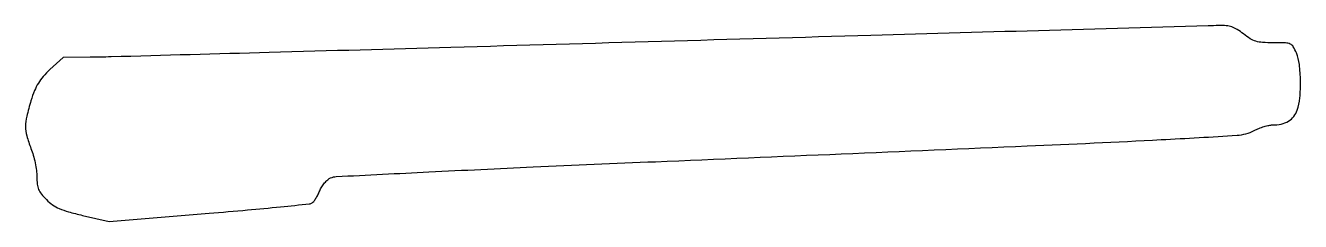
# Model space of a CAD drawing. Extents: x 0 to 435, y 0 to 67.
import ezdxf

# ---------------------------------------------------------------- set-up
doc = ezdxf.new("R2010")
doc.units = 0

msp = doc.modelspace()

# ---------------------------------------------------------------- linework, layer by layer
msp.add_lwpolyline([(217, 61.439501, -0.000099), (145.231121, 59.401932, -0.000154), (83.266874, 57.674056, -0.000044), (29.342519, 56.191712, -0.005012), (22.227657, 56.068114), (12.955314, 56), (8.478835, 51.873726, 0.026068), (6.165011, 49.506355, 0.043407), (4.51192, 47.263109, 0.041221), (3.216196, 44.686333, 0.020992), (2.001178, 41.268391, 0.015973), (0.539636, 35.938348, 0.058972), (0.129798, 32.477725, 0.067981), (0.5671, 29.274494, 0.026014), (2, 25, -0.025348), (2.766219, 22.724344, -0.017368), (3.4125, 20.076084, -0.017544), (3.857806, 17.474811, -0.033628), (4, 15.36298, 0.028224), (4.142965, 12.832285, 0.07051), (4.606533, 11.044066, 0.070148), (5.550377, 9.44969, 0.027714), (7.253704, 7.546296, 0.044466), (9.345767, 5.796567, 0.049745), (11.640226, 4.518423, 0.035092), (14.740482, 3.426341, 0.010558), (19.591108, 2.201123), (28.674807, 0.109654), (62.712359, 2.918529, 0.001666), (75.842175, 4.0461, 0.002637), (87.086313, 5.109296, 0.000614), (96.926198, 6.104299, 0.113375), (97.890107, 6.432082, 0.094308), (98.420885, 6.918323, 0.021095), (99.116281, 7.937144, 0.02117), (99.830901, 9.20162, 0.019074), (100.46319, 10.566145, -0.041365), (101.181269, 11.950636, -0.035483), (102.151368, 13.275346, -0.037041), (103.212841, 14.354652, -0.079679), (104.198039, 14.973227, -0.088029), (106.113594, 15.413732, -0.000172), (137.695674, 16.996813, -0.001226), (173.238134, 18.678836, -0.000759), (215, 20.489091, 0.00017), (341.69157, 25.831221, 0.002361), (387.393222, 27.990113, 0.002958), (413.331814, 29.492161, 0.102351), (419.200015, 31.10204, -0.023442), (420.805937, 31.828601, -0.020179), (422.554437, 32.442474, -0.020666), (424.187856, 32.869945, -0.053711), (425.395062, 33, 0.053374), (428.412552, 33.323029, 0.081713), (430.853806, 34.287798, 0.090967), (432.675596, 35.888391, 0.083462), (433.877282, 38.077815, 0.062752), (434.756358, 42.200373, 0.025385), (434.952071, 47.956004, 0.025192), (434.568971, 53.653264, 0.069679), (433.551027, 57.532119, 0.034373), (432.488109, 59.65344, 0.156811), (431.469782, 60.55834, 0.095514), (429.853674, 60.928143, 0.008625), (425.688531, 61, -0.015316), (422.013912, 61.112585, -0.056334), (419.727154, 61.514091, -0.067561), (417.806385, 62.374788, -0.028836), (415.5, 64, 0.026627), (413.362468, 65.520392, 0.058863), (411.56041, 66.385172, 0.060309), (409.634264, 66.794432, 0.0292), (407.112495, 66.871387, 0.000172), (403.440512, 66.767737), (349.364296, 65.222717, 0.000003), (288.44616, 63.481846, 0.000002)], format="xyb", close=True)

doc.saveas('drawing.dxf')
